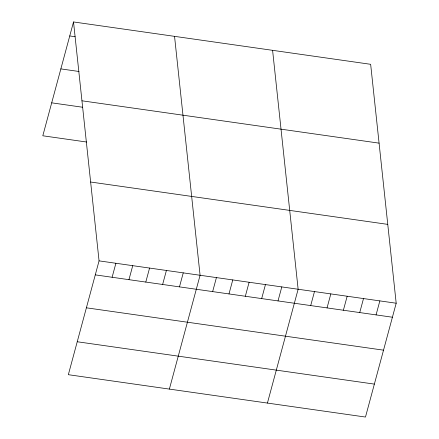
<?xml version="1.0" encoding="UTF-8"?>
<svg xmlns="http://www.w3.org/2000/svg" width="439" height="439" viewBox="0 0 439 439"><rect width="100%" height="100%" fill="white"/><g stroke="black" fill="none" stroke-linecap="round" stroke-linejoin="round"><path stroke-width="0.66" d="M73.522 21.95L99.06 260.865L68.347 374.692L365.478 417.05L396.192 303.223L370.653 64.308L73.522 21.95L42.808 135.777L86.587 142.017M112.121 277.272L115.896 263.263M128.956 279.67L132.737 265.666M145.792 282.074L149.573 268.064M162.633 284.472L166.408 270.468M179.469 286.87L183.25 272.866M169.372 389.097L200.085 275.264L174.546 36.349M212.646 291.6L216.427 277.596M228.988 293.932L232.769 279.923M245.335 296.259L249.111 282.255M261.677 298.591L265.452 284.587M278.019 300.918L281.794 286.914M267.422 403.073L298.136 289.246L272.597 50.331M310.702 305.582L314.483 291.573M327.044 307.909L330.825 293.905M343.386 310.241L347.167 296.232M359.728 312.568L363.508 298.564M376.069 314.9L379.85 300.891M69.741 35.954L75.129 36.722M60.856 68.896L79.036 71.491M81.95 100.794L379.082 143.147M51.698 102.836L82.68 107.253M90.632 182.02L387.763 224.378M99.06 260.865L396.192 303.223M95.279 274.869L392.411 317.227M86.395 307.81L383.521 350.168M77.237 341.751L374.368 384.109"/></g></svg>
